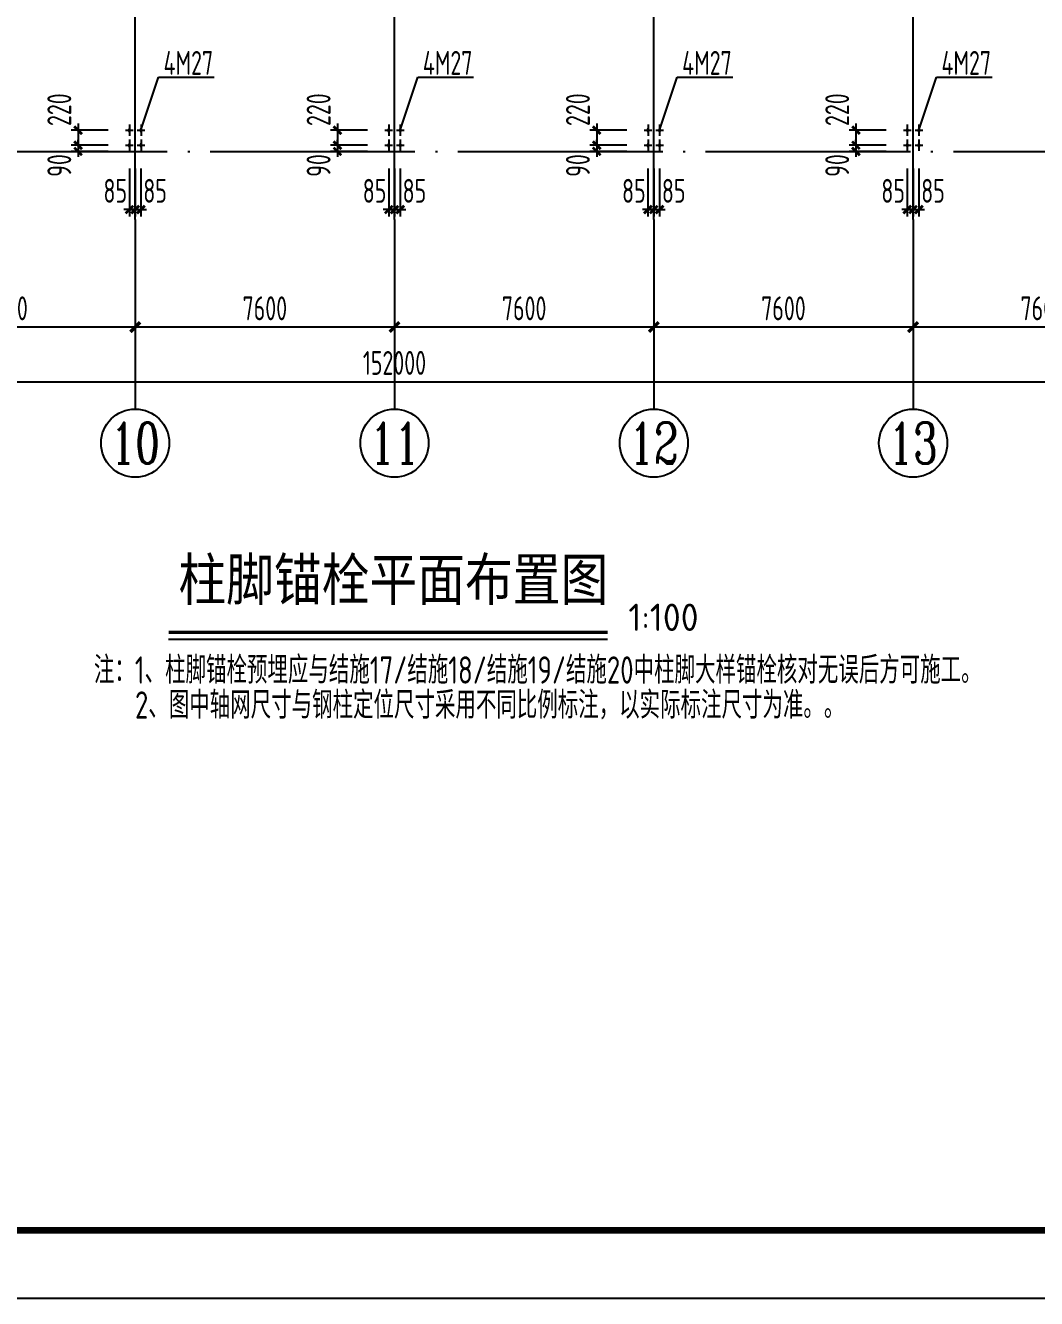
# Model space of a CAD drawing. Extents: x -3102990 to -851544, y -5293060 to -2540151.
# Drawn here: x -2081605 to -2066788, y -2672902 to -2654244 of the extents above; entities that cross this region are included whole.
import ezdxf
from ezdxf.enums import TextEntityAlignment as Align

# ---------------------------------------------------------------- set-up
doc = ezdxf.new("R2010")
doc.units = 0
doc.header["$LTSCALE"] = 1000
doc.header["$PDMODE"] = 1
doc.linetypes.add('DOTE', pattern=[2.42, 2, -0.2, 0.02, -0.2])
doc.layers.get('0').update_dxf_attribs({"linetype": 'CONTINUOUS'})
doc.layers.get('Defpoints').update_dxf_attribs({"linetype": 'CONTINUOUS'})
for name, color, linetype in [('AXIS', 253, 'DOTE'), ('COLU', 7, 'CONTINUOUS'), ('DIM', 3, 'CONTINUOUS'), ('NUM', 7, 'CONTINUOUS'), ('PUB_TITLE', 4, 'CONTINUOUS'), ('TEXT', 7, 'CONTINUOUS'), ('THIN', 7, 'CONTINUOUS')]:
    doc.layers.add(name, color=color, linetype=linetype)
doc.layers.add('yichutu', color=7, linetype='CONTINUOUS', true_color=0xffffff, plot=False)
doc.styles.add('TSSD_Axis', font='Complex.shx', dxfattribs={"width": 0.7, "bigfont": 'hztxt.shx'})
doc.styles.add('TSSD_Dimension', font='tssdeng.shx', dxfattribs={"width": 0.7, "bigfont": 'Hztxt.shx'})
doc.styles.add('TSSD_Norm', font='Tssdeng.shx', dxfattribs={"width": 0.75, "bigfont": 'hztxt.shx'})
doc.styles.add('TSSD_Rein', font='Tssdeng.shx', dxfattribs={"width": 0.75, "bigfont": 'hztxt.shx'})
doc.dimstyles.new('TSSD_100_100$0', dxfattribs={"dimtxt": 350, "dimasz": 80, "dimexe": 100, "dimexo": 250, "dimgap": 100, "dimtad": 1, "dimdec": 0, "dimzin": 0, "dimdsep": 46, "dimtxsty": 'TSSD_Dimension', "dimblk": 'ARCHTICK', "dimcen": 0, "dimdle": 100, "dimclrd": 3, "dimclre": 3, "dimclrt": 7, "dimadec": 0, "dimazin": 0, "dimtfac": 1, "dimtdec": 0, "dimtix": 1, "dimtmove": 2, "dimatfit": 3, "dimldrblk": 'ARCHTICK', "dimfxl": 100, "dimtolj": 1, "dimtzin": 0, "dimarcsym": 0})
doc.dimstyles.new('TSSD_200_100', dxfattribs={"dimtxt": 350, "dimasz": 100, "dimexe": 100, "dimexo": 250, "dimgap": 100, "dimtad": 1, "dimdec": 0, "dimlfac": 2, "dimzin": 0, "dimdsep": 46, "dimtxsty": 'TSSD_Dimension', "dimblk": 'ARCHTICK', "dimcen": 0, "dimdle": 100, "dimclrt": 7, "dimadec": 0, "dimazin": 0, "dimtfac": 1, "dimtdec": 0, "dimtix": 1, "dimtmove": 2, "dimatfit": 3, "dimfxl": 1, "dimtolj": 1, "dimtzin": 0, "dimarcsym": 0})

# ---------------------------------------------------------------- blocks, each defined once
blk = doc.blocks.new('ts_axno')
at = {"color": 0, "linetype": 'ByBlock', "lineweight": -2}
blk.add_circle((0, 0), 0.5, dxfattribs=at)
at = {"color": 0, "linetype": 'ByBlock', "lineweight": -2, "style": 'TSSD_Axis', "width": 0.7}
blk.add_attdef('A', text='', height=0.6, dxfattribs=at).set_placement((0, 0), align=Align.MIDDLE_CENTER)
blk = doc.blocks.new('_ArchTick')
at = {"color": 0, "const_width": 0.5}
blk.add_lwpolyline([(-0.71, -0.71), (0.71, 0.71)], dxfattribs=at)
blk = doc.blocks.new('*D902')
at = {"layer": 'Defpoints', "color": 0, "ltscale": 1.5}
for p in [(-2068597, -2657090), (-2064797, -2657090), (-2068597, -2658665)]:
    blk.add_point(p, dxfattribs=at)
at = {"layer": 'DIM', "color": 0, "lineweight": -2, "ltscale": 1.5}
for p, q in [((-2068597, -2657340), (-2068597, -2658765)), ((-2064797, -2657340), (-2064797, -2658765)), ((-2064697, -2658665), (-2068697, -2658665))]:
    blk.add_line(p, q, dxfattribs=at)
at = {"layer": 'DIM', "color": 0, "lineweight": -2, "ltscale": 1.5, "xscale": 100, "yscale": 100, "zscale": 100, "rotation": 180}
blk.add_blockref('_ArchTick', (-2068597, -2658665), dxfattribs=at)
at = {"layer": 'DIM', "color": 0, "lineweight": -2, "ltscale": 1.5, "xscale": 100, "yscale": 100, "zscale": 100}
blk.add_blockref('_ArchTick', (-2064797, -2658665), dxfattribs=at)
at = {"layer": 'DIM', "color": 7, "ltscale": 1.5, "insert": (-2066697, -2658390), "char_height": 350, "attachment_point": 5, "style": 'TSSD_Dimension'}
blk.add_mtext('\\A1;7600', dxfattribs=at)
blk = doc.blocks.new('*D903')
at = {"layer": 'Defpoints', "color": 0, "ltscale": 1.5}
for p in [(-2072397, -2657090), (-2068597, -2657090), (-2072397, -2658665)]:
    blk.add_point(p, dxfattribs=at)
at = {"layer": 'DIM', "color": 0, "lineweight": -2, "ltscale": 1.5}
for p, q in [((-2072397, -2657340), (-2072397, -2658765)), ((-2068597, -2657340), (-2068597, -2658765)), ((-2068497, -2658665), (-2072497, -2658665))]:
    blk.add_line(p, q, dxfattribs=at)
at = {"layer": 'DIM', "color": 0, "lineweight": -2, "ltscale": 1.5, "xscale": 100, "yscale": 100, "zscale": 100, "rotation": 180}
blk.add_blockref('_ArchTick', (-2072397, -2658665), dxfattribs=at)
at = {"layer": 'DIM', "color": 0, "lineweight": -2, "ltscale": 1.5, "xscale": 100, "yscale": 100, "zscale": 100}
blk.add_blockref('_ArchTick', (-2068597, -2658665), dxfattribs=at)
at = {"layer": 'DIM', "color": 7, "ltscale": 1.5, "insert": (-2070497, -2658390), "char_height": 350, "attachment_point": 5, "style": 'TSSD_Dimension'}
blk.add_mtext('\\A1;7600', dxfattribs=at)
blk = doc.blocks.new('*D904')
at = {"layer": 'Defpoints', "color": 0, "ltscale": 1.5}
for p in [(-2076197, -2657090), (-2072397, -2657090), (-2076197, -2658665)]:
    blk.add_point(p, dxfattribs=at)
at = {"layer": 'DIM', "color": 0, "lineweight": -2, "ltscale": 1.5}
for p, q in [((-2076197, -2657340), (-2076197, -2658765)), ((-2072397, -2657340), (-2072397, -2658765)), ((-2072297, -2658665), (-2076297, -2658665))]:
    blk.add_line(p, q, dxfattribs=at)
at = {"layer": 'DIM', "color": 0, "lineweight": -2, "ltscale": 1.5, "xscale": 100, "yscale": 100, "zscale": 100, "rotation": 180}
blk.add_blockref('_ArchTick', (-2076197, -2658665), dxfattribs=at)
at = {"layer": 'DIM', "color": 0, "lineweight": -2, "ltscale": 1.5, "xscale": 100, "yscale": 100, "zscale": 100}
blk.add_blockref('_ArchTick', (-2072397, -2658665), dxfattribs=at)
at = {"layer": 'DIM', "color": 7, "ltscale": 1.5, "insert": (-2074297, -2658390), "char_height": 350, "attachment_point": 5, "style": 'TSSD_Dimension'}
blk.add_mtext('\\A1;7600', dxfattribs=at)
blk = doc.blocks.new('*D905')
at = {"layer": 'Defpoints', "color": 0, "ltscale": 1.5}
for p in [(-2079997, -2657090), (-2076197, -2657090), (-2079997, -2658665)]:
    blk.add_point(p, dxfattribs=at)
at = {"layer": 'DIM', "color": 0, "lineweight": -2, "ltscale": 1.5}
for p, q in [((-2079997, -2657340), (-2079997, -2658765)), ((-2076197, -2657340), (-2076197, -2658765)), ((-2076097, -2658665), (-2080097, -2658665))]:
    blk.add_line(p, q, dxfattribs=at)
at = {"layer": 'DIM', "color": 0, "lineweight": -2, "ltscale": 1.5, "xscale": 100, "yscale": 100, "zscale": 100, "rotation": 180}
blk.add_blockref('_ArchTick', (-2079997, -2658665), dxfattribs=at)
at = {"layer": 'DIM', "color": 0, "lineweight": -2, "ltscale": 1.5, "xscale": 100, "yscale": 100, "zscale": 100}
blk.add_blockref('_ArchTick', (-2076197, -2658665), dxfattribs=at)
at = {"layer": 'DIM', "color": 7, "ltscale": 1.5, "insert": (-2078097, -2658390), "char_height": 350, "attachment_point": 5, "style": 'TSSD_Dimension'}
blk.add_mtext('\\A1;7600', dxfattribs=at)
blk = doc.blocks.new('*D906')
at = {"layer": 'Defpoints', "color": 0, "ltscale": 1.5}
for p in [(-2083797, -2657090), (-2079997, -2657090), (-2083797, -2658665)]:
    blk.add_point(p, dxfattribs=at)
at = {"layer": 'DIM', "color": 0, "lineweight": -2, "ltscale": 1.5}
for p, q in [((-2083797, -2657340), (-2083797, -2658765)), ((-2079997, -2657340), (-2079997, -2658765)), ((-2079897, -2658665), (-2083897, -2658665))]:
    blk.add_line(p, q, dxfattribs=at)
at = {"layer": 'DIM', "color": 0, "lineweight": -2, "ltscale": 1.5, "xscale": 100, "yscale": 100, "zscale": 100, "rotation": 180}
blk.add_blockref('_ArchTick', (-2083797, -2658665), dxfattribs=at)
at = {"layer": 'DIM', "color": 0, "lineweight": -2, "ltscale": 1.5, "xscale": 100, "yscale": 100, "zscale": 100}
blk.add_blockref('_ArchTick', (-2079997, -2658665), dxfattribs=at)
at = {"layer": 'DIM', "color": 7, "ltscale": 1.5, "insert": (-2081897, -2658390), "char_height": 350, "attachment_point": 5, "style": 'TSSD_Dimension'}
blk.add_mtext('\\A1;7600', dxfattribs=at)
blk = doc.blocks.new('*D915')
at = {"layer": 'Defpoints', "color": 0, "ltscale": 1.5}
for p in [(-2114197, -2657090), (-2038197, -2657090), (-2038197, -2659465)]:
    blk.add_point(p, dxfattribs=at)
at = {"layer": 'DIM', "color": 0, "lineweight": -2, "ltscale": 1.5}
for p, q in [((-2114197, -2657340), (-2114197, -2659565)), ((-2038197, -2657340), (-2038197, -2659565)), ((-2114297, -2659465), (-2038097, -2659465))]:
    blk.add_line(p, q, dxfattribs=at)
at = {"layer": 'DIM', "color": 0, "lineweight": -2, "ltscale": 1.5, "xscale": 100, "yscale": 100, "zscale": 100, "rotation": 180}
blk.add_blockref('_ArchTick', (-2114197, -2659465), dxfattribs=at)
at = {"layer": 'DIM', "color": 0, "lineweight": -2, "ltscale": 1.5, "xscale": 100, "yscale": 100, "zscale": 100}
blk.add_blockref('_ArchTick', (-2038197, -2659465), dxfattribs=at)
at = {"layer": 'DIM', "color": 7, "ltscale": 1.5, "insert": (-2076197, -2659190), "char_height": 350, "attachment_point": 5, "style": 'TSSD_Dimension'}
blk.add_mtext('\\A1;152000', dxfattribs=at)
blk = doc.blocks.new('A$C21E01B0F')
at = {"layer": 'THIN'}
for p, q in [((18, 241), (18, -299)), ((-162, -29), (198, -29))]:
    blk.add_line(p, q, dxfattribs=at)
blk.add_solid([(18, 151), (108, -29), (-72, -29), (18, -209)], dxfattribs=at)
blk = doc.blocks.new('*D1019')
at = {"layer": 'Defpoints', "color": 0, "ltscale": 1.5}
for p in [(-2080082, -2656090), (-2079997, -2656090), (-2079997, -2656943)]:
    blk.add_point(p, dxfattribs=at)
at = {"layer": 'DIM', "color": 3, "lineweight": -2, "ltscale": 1.5}
for p, q in [((-2080082, -2656340), (-2080082, -2657043)), ((-2079997, -2656340), (-2079997, -2657043)), ((-2080082, -2656943), (-2080162, -2656943)), ((-2080082, -2656943), (-2079997, -2656943)), ((-2079997, -2656943), (-2079917, -2656943))]:
    blk.add_line(p, q, dxfattribs=at)
at = {"layer": 'DIM', "color": 3, "lineweight": -2, "ltscale": 1.5, "xscale": 80, "yscale": 80, "zscale": 80}
blk.add_blockref('_ArchTick', (-2080082, -2656943), dxfattribs=at)
at = {"layer": 'DIM', "color": 3, "lineweight": -2, "ltscale": 1.5, "xscale": 80, "yscale": 80, "zscale": 80, "rotation": 180}
blk.add_blockref('_ArchTick', (-2079997, -2656943), dxfattribs=at)
at = {"layer": 'DIM', "color": 7, "ltscale": 1.5, "insert": (-2080289, -2656668), "char_height": 350, "attachment_point": 5, "style": 'TSSD_Dimension'}
blk.add_mtext('\\A1;85', dxfattribs=at)
blk = doc.blocks.new('*D1020')
at = {"layer": 'Defpoints', "color": 0, "ltscale": 1.5}
for p in [(-2079997, -2656090), (-2079912, -2656090), (-2079912, -2656943)]:
    blk.add_point(p, dxfattribs=at)
at = {"layer": 'DIM', "color": 3, "lineweight": -2, "ltscale": 1.5}
for p, q in [((-2079997, -2656340), (-2079997, -2657043)), ((-2079912, -2656340), (-2079912, -2657043)), ((-2079997, -2656943), (-2080077, -2656943)), ((-2079997, -2656943), (-2079912, -2656943)), ((-2079912, -2656943), (-2079832, -2656943))]:
    blk.add_line(p, q, dxfattribs=at)
at = {"layer": 'DIM', "color": 3, "lineweight": -2, "ltscale": 1.5, "xscale": 80, "yscale": 80, "zscale": 80}
blk.add_blockref('_ArchTick', (-2079997, -2656943), dxfattribs=at)
at = {"layer": 'DIM', "color": 3, "lineweight": -2, "ltscale": 1.5, "xscale": 80, "yscale": 80, "zscale": 80, "rotation": 180}
blk.add_blockref('_ArchTick', (-2079912, -2656943), dxfattribs=at)
at = {"layer": 'DIM', "color": 7, "ltscale": 1.5, "insert": (-2079705, -2656668), "char_height": 350, "attachment_point": 5, "style": 'TSSD_Dimension'}
blk.add_mtext('\\A1;85', dxfattribs=at)
blk = doc.blocks.new('*D1021')
at = {"layer": 'Defpoints', "color": 0, "ltscale": 1.5}
for p in [(-2080142, -2655780), (-2080834, -2656000), (-2080142, -2656000)]:
    blk.add_point(p, dxfattribs=at)
at = {"layer": 'DIM', "color": 3, "lineweight": -2, "ltscale": 1.5}
for p, q in [((-2080834, -2655680), (-2080834, -2656100)), ((-2080392, -2655780), (-2080934, -2655780)), ((-2080392, -2656000), (-2080934, -2656000))]:
    blk.add_line(p, q, dxfattribs=at)
at = {"layer": 'DIM', "color": 3, "lineweight": -2, "ltscale": 1.5, "xscale": 80, "yscale": 80, "zscale": 80}
for p, rotation in [((-2080834, -2655780), 90), ((-2080834, -2656000), 270)]:
    blk.add_blockref('_ArchTick', p, dxfattribs=dict(at, rotation=rotation))
at = {"layer": 'DIM', "color": 7, "ltscale": 1.5, "insert": (-2081109, -2655479), "char_height": 350, "attachment_point": 5, "rotation": 90, "style": 'TSSD_Dimension'}
blk.add_mtext('\\A1;220', dxfattribs=at)
blk = doc.blocks.new('*D1022')
at = {"layer": 'Defpoints', "color": 0, "ltscale": 1.5}
for p in [(-2080834, -2656090), (-2080142, -2656000), (-2080142, -2656090)]:
    blk.add_point(p, dxfattribs=at)
at = {"layer": 'DIM', "color": 3, "lineweight": -2, "ltscale": 1.5}
for p, q in [((-2080834, -2656000), (-2080834, -2655920)), ((-2080392, -2656000), (-2080934, -2656000)), ((-2080392, -2656090), (-2080934, -2656090)), ((-2080834, -2656000), (-2080834, -2656090)), ((-2080834, -2656090), (-2080834, -2656170))]:
    blk.add_line(p, q, dxfattribs=at)
at = {"layer": 'DIM', "color": 3, "lineweight": -2, "ltscale": 1.5, "xscale": 80, "yscale": 80, "zscale": 80}
for p, rotation in [((-2080834, -2656000), 270), ((-2080834, -2656090), 90)]:
    blk.add_blockref('_ArchTick', p, dxfattribs=dict(at, rotation=rotation))
at = {"layer": 'DIM', "color": 7, "ltscale": 1.5, "insert": (-2081109, -2656297), "char_height": 350, "attachment_point": 5, "rotation": 90, "style": 'TSSD_Dimension'}
blk.add_mtext('\\A1;90', dxfattribs=at)
blk = doc.blocks.new('*D1027')
at = {"layer": 'Defpoints', "color": 0, "ltscale": 1.5}
for p in [(-2076282, -2656090), (-2076197, -2656090), (-2076197, -2656943)]:
    blk.add_point(p, dxfattribs=at)
at = {"layer": 'DIM', "color": 3, "lineweight": -2, "ltscale": 1.5}
for p, q in [((-2076282, -2656340), (-2076282, -2657043)), ((-2076197, -2656340), (-2076197, -2657043)), ((-2076282, -2656943), (-2076362, -2656943)), ((-2076282, -2656943), (-2076197, -2656943)), ((-2076197, -2656943), (-2076117, -2656943))]:
    blk.add_line(p, q, dxfattribs=at)
at = {"layer": 'DIM', "color": 3, "lineweight": -2, "ltscale": 1.5, "xscale": 80, "yscale": 80, "zscale": 80}
blk.add_blockref('_ArchTick', (-2076282, -2656943), dxfattribs=at)
at = {"layer": 'DIM', "color": 3, "lineweight": -2, "ltscale": 1.5, "xscale": 80, "yscale": 80, "zscale": 80, "rotation": 180}
blk.add_blockref('_ArchTick', (-2076197, -2656943), dxfattribs=at)
at = {"layer": 'DIM', "color": 7, "ltscale": 1.5, "insert": (-2076489, -2656668), "char_height": 350, "attachment_point": 5, "style": 'TSSD_Dimension'}
blk.add_mtext('\\A1;85', dxfattribs=at)
blk = doc.blocks.new('*D1028')
at = {"layer": 'Defpoints', "color": 0, "ltscale": 1.5}
for p in [(-2076197, -2656090), (-2076112, -2656090), (-2076112, -2656943)]:
    blk.add_point(p, dxfattribs=at)
at = {"layer": 'DIM', "color": 3, "lineweight": -2, "ltscale": 1.5}
for p, q in [((-2076197, -2656340), (-2076197, -2657043)), ((-2076112, -2656340), (-2076112, -2657043)), ((-2076197, -2656943), (-2076277, -2656943)), ((-2076197, -2656943), (-2076112, -2656943)), ((-2076112, -2656943), (-2076032, -2656943))]:
    blk.add_line(p, q, dxfattribs=at)
at = {"layer": 'DIM', "color": 3, "lineweight": -2, "ltscale": 1.5, "xscale": 80, "yscale": 80, "zscale": 80}
blk.add_blockref('_ArchTick', (-2076197, -2656943), dxfattribs=at)
at = {"layer": 'DIM', "color": 3, "lineweight": -2, "ltscale": 1.5, "xscale": 80, "yscale": 80, "zscale": 80, "rotation": 180}
blk.add_blockref('_ArchTick', (-2076112, -2656943), dxfattribs=at)
at = {"layer": 'DIM', "color": 7, "ltscale": 1.5, "insert": (-2075905, -2656668), "char_height": 350, "attachment_point": 5, "style": 'TSSD_Dimension'}
blk.add_mtext('\\A1;85', dxfattribs=at)
blk = doc.blocks.new('*D1029')
at = {"layer": 'Defpoints', "color": 0, "ltscale": 1.5}
for p in [(-2076342, -2655780), (-2077034, -2656000), (-2076342, -2656000)]:
    blk.add_point(p, dxfattribs=at)
at = {"layer": 'DIM', "color": 3, "lineweight": -2, "ltscale": 1.5}
for p, q in [((-2077034, -2655680), (-2077034, -2656100)), ((-2076592, -2655780), (-2077134, -2655780)), ((-2076592, -2656000), (-2077134, -2656000))]:
    blk.add_line(p, q, dxfattribs=at)
at = {"layer": 'DIM', "color": 3, "lineweight": -2, "ltscale": 1.5, "xscale": 80, "yscale": 80, "zscale": 80}
for p, rotation in [((-2077034, -2655780), 90), ((-2077034, -2656000), 270)]:
    blk.add_blockref('_ArchTick', p, dxfattribs=dict(at, rotation=rotation))
at = {"layer": 'DIM', "color": 7, "ltscale": 1.5, "insert": (-2077309, -2655479), "char_height": 350, "attachment_point": 5, "rotation": 90, "style": 'TSSD_Dimension'}
blk.add_mtext('\\A1;220', dxfattribs=at)
blk = doc.blocks.new('*D1030')
at = {"layer": 'Defpoints', "color": 0, "ltscale": 1.5}
for p in [(-2077034, -2656090), (-2076342, -2656000), (-2076342, -2656090)]:
    blk.add_point(p, dxfattribs=at)
at = {"layer": 'DIM', "color": 3, "lineweight": -2, "ltscale": 1.5}
for p, q in [((-2077034, -2656000), (-2077034, -2655920)), ((-2076592, -2656000), (-2077134, -2656000)), ((-2076592, -2656090), (-2077134, -2656090)), ((-2077034, -2656000), (-2077034, -2656090)), ((-2077034, -2656090), (-2077034, -2656170))]:
    blk.add_line(p, q, dxfattribs=at)
at = {"layer": 'DIM', "color": 3, "lineweight": -2, "ltscale": 1.5, "xscale": 80, "yscale": 80, "zscale": 80}
for p, rotation in [((-2077034, -2656000), 270), ((-2077034, -2656090), 90)]:
    blk.add_blockref('_ArchTick', p, dxfattribs=dict(at, rotation=rotation))
at = {"layer": 'DIM', "color": 7, "ltscale": 1.5, "insert": (-2077309, -2656297), "char_height": 350, "attachment_point": 5, "rotation": 90, "style": 'TSSD_Dimension'}
blk.add_mtext('\\A1;90', dxfattribs=at)
blk = doc.blocks.new('*D1035')
at = {"layer": 'Defpoints', "color": 0, "ltscale": 1.5}
for p in [(-2072482, -2656090), (-2072397, -2656090), (-2072397, -2656943)]:
    blk.add_point(p, dxfattribs=at)
at = {"layer": 'DIM', "color": 3, "lineweight": -2, "ltscale": 1.5}
for p, q in [((-2072482, -2656340), (-2072482, -2657043)), ((-2072397, -2656340), (-2072397, -2657043)), ((-2072482, -2656943), (-2072562, -2656943)), ((-2072482, -2656943), (-2072397, -2656943)), ((-2072397, -2656943), (-2072317, -2656943))]:
    blk.add_line(p, q, dxfattribs=at)
at = {"layer": 'DIM', "color": 3, "lineweight": -2, "ltscale": 1.5, "xscale": 80, "yscale": 80, "zscale": 80}
blk.add_blockref('_ArchTick', (-2072482, -2656943), dxfattribs=at)
at = {"layer": 'DIM', "color": 3, "lineweight": -2, "ltscale": 1.5, "xscale": 80, "yscale": 80, "zscale": 80, "rotation": 180}
blk.add_blockref('_ArchTick', (-2072397, -2656943), dxfattribs=at)
at = {"layer": 'DIM', "color": 7, "ltscale": 1.5, "insert": (-2072689, -2656668), "char_height": 350, "attachment_point": 5, "style": 'TSSD_Dimension'}
blk.add_mtext('\\A1;85', dxfattribs=at)
blk = doc.blocks.new('*D1036')
at = {"layer": 'Defpoints', "color": 0, "ltscale": 1.5}
for p in [(-2072397, -2656090), (-2072312, -2656090), (-2072312, -2656943)]:
    blk.add_point(p, dxfattribs=at)
at = {"layer": 'DIM', "color": 3, "lineweight": -2, "ltscale": 1.5}
for p, q in [((-2072397, -2656340), (-2072397, -2657043)), ((-2072312, -2656340), (-2072312, -2657043)), ((-2072397, -2656943), (-2072477, -2656943)), ((-2072397, -2656943), (-2072312, -2656943)), ((-2072312, -2656943), (-2072232, -2656943))]:
    blk.add_line(p, q, dxfattribs=at)
at = {"layer": 'DIM', "color": 3, "lineweight": -2, "ltscale": 1.5, "xscale": 80, "yscale": 80, "zscale": 80}
blk.add_blockref('_ArchTick', (-2072397, -2656943), dxfattribs=at)
at = {"layer": 'DIM', "color": 3, "lineweight": -2, "ltscale": 1.5, "xscale": 80, "yscale": 80, "zscale": 80, "rotation": 180}
blk.add_blockref('_ArchTick', (-2072312, -2656943), dxfattribs=at)
at = {"layer": 'DIM', "color": 7, "ltscale": 1.5, "insert": (-2072105, -2656668), "char_height": 350, "attachment_point": 5, "style": 'TSSD_Dimension'}
blk.add_mtext('\\A1;85', dxfattribs=at)
blk = doc.blocks.new('*D1037')
at = {"layer": 'Defpoints', "color": 0, "ltscale": 1.5}
for p in [(-2072542, -2655780), (-2073234, -2656000), (-2072542, -2656000)]:
    blk.add_point(p, dxfattribs=at)
at = {"layer": 'DIM', "color": 3, "lineweight": -2, "ltscale": 1.5}
for p, q in [((-2073234, -2655680), (-2073234, -2656100)), ((-2072792, -2655780), (-2073334, -2655780)), ((-2072792, -2656000), (-2073334, -2656000))]:
    blk.add_line(p, q, dxfattribs=at)
at = {"layer": 'DIM', "color": 3, "lineweight": -2, "ltscale": 1.5, "xscale": 80, "yscale": 80, "zscale": 80}
for p, rotation in [((-2073234, -2655780), 90), ((-2073234, -2656000), 270)]:
    blk.add_blockref('_ArchTick', p, dxfattribs=dict(at, rotation=rotation))
at = {"layer": 'DIM', "color": 7, "ltscale": 1.5, "insert": (-2073509, -2655479), "char_height": 350, "attachment_point": 5, "rotation": 90, "style": 'TSSD_Dimension'}
blk.add_mtext('\\A1;220', dxfattribs=at)
blk = doc.blocks.new('*D1038')
at = {"layer": 'Defpoints', "color": 0, "ltscale": 1.5}
for p in [(-2073234, -2656090), (-2072542, -2656000), (-2072542, -2656090)]:
    blk.add_point(p, dxfattribs=at)
at = {"layer": 'DIM', "color": 3, "lineweight": -2, "ltscale": 1.5}
for p, q in [((-2073234, -2656000), (-2073234, -2655920)), ((-2072792, -2656000), (-2073334, -2656000)), ((-2072792, -2656090), (-2073334, -2656090)), ((-2073234, -2656000), (-2073234, -2656090)), ((-2073234, -2656090), (-2073234, -2656170))]:
    blk.add_line(p, q, dxfattribs=at)
at = {"layer": 'DIM', "color": 3, "lineweight": -2, "ltscale": 1.5, "xscale": 80, "yscale": 80, "zscale": 80}
for p, rotation in [((-2073234, -2656000), 270), ((-2073234, -2656090), 90)]:
    blk.add_blockref('_ArchTick', p, dxfattribs=dict(at, rotation=rotation))
at = {"layer": 'DIM', "color": 7, "ltscale": 1.5, "insert": (-2073509, -2656297), "char_height": 350, "attachment_point": 5, "rotation": 90, "style": 'TSSD_Dimension'}
blk.add_mtext('\\A1;90', dxfattribs=at)
blk = doc.blocks.new('*D1043')
at = {"layer": 'Defpoints', "color": 0, "ltscale": 1.5}
for p in [(-2068682, -2656090), (-2068597, -2656090), (-2068597, -2656943)]:
    blk.add_point(p, dxfattribs=at)
at = {"layer": 'DIM', "color": 3, "lineweight": -2, "ltscale": 1.5}
for p, q in [((-2068682, -2656340), (-2068682, -2657043)), ((-2068597, -2656340), (-2068597, -2657043)), ((-2068682, -2656943), (-2068762, -2656943)), ((-2068682, -2656943), (-2068597, -2656943)), ((-2068597, -2656943), (-2068517, -2656943))]:
    blk.add_line(p, q, dxfattribs=at)
at = {"layer": 'DIM', "color": 3, "lineweight": -2, "ltscale": 1.5, "xscale": 80, "yscale": 80, "zscale": 80}
blk.add_blockref('_ArchTick', (-2068682, -2656943), dxfattribs=at)
at = {"layer": 'DIM', "color": 3, "lineweight": -2, "ltscale": 1.5, "xscale": 80, "yscale": 80, "zscale": 80, "rotation": 180}
blk.add_blockref('_ArchTick', (-2068597, -2656943), dxfattribs=at)
at = {"layer": 'DIM', "color": 7, "ltscale": 1.5, "insert": (-2068889, -2656668), "char_height": 350, "attachment_point": 5, "style": 'TSSD_Dimension'}
blk.add_mtext('\\A1;85', dxfattribs=at)
blk = doc.blocks.new('*D1044')
at = {"layer": 'Defpoints', "color": 0, "ltscale": 1.5}
for p in [(-2068597, -2656090), (-2068512, -2656090), (-2068512, -2656943)]:
    blk.add_point(p, dxfattribs=at)
at = {"layer": 'DIM', "color": 3, "lineweight": -2, "ltscale": 1.5}
for p, q in [((-2068597, -2656340), (-2068597, -2657043)), ((-2068512, -2656340), (-2068512, -2657043)), ((-2068597, -2656943), (-2068677, -2656943)), ((-2068597, -2656943), (-2068512, -2656943)), ((-2068512, -2656943), (-2068432, -2656943))]:
    blk.add_line(p, q, dxfattribs=at)
at = {"layer": 'DIM', "color": 3, "lineweight": -2, "ltscale": 1.5, "xscale": 80, "yscale": 80, "zscale": 80}
blk.add_blockref('_ArchTick', (-2068597, -2656943), dxfattribs=at)
at = {"layer": 'DIM', "color": 3, "lineweight": -2, "ltscale": 1.5, "xscale": 80, "yscale": 80, "zscale": 80, "rotation": 180}
blk.add_blockref('_ArchTick', (-2068512, -2656943), dxfattribs=at)
at = {"layer": 'DIM', "color": 7, "ltscale": 1.5, "insert": (-2068305, -2656668), "char_height": 350, "attachment_point": 5, "style": 'TSSD_Dimension'}
blk.add_mtext('\\A1;85', dxfattribs=at)
blk = doc.blocks.new('*D1045')
at = {"layer": 'Defpoints', "color": 0, "ltscale": 1.5}
for p in [(-2068742, -2655780), (-2069434, -2656000), (-2068742, -2656000)]:
    blk.add_point(p, dxfattribs=at)
at = {"layer": 'DIM', "color": 3, "lineweight": -2, "ltscale": 1.5}
for p, q in [((-2069434, -2655680), (-2069434, -2656100)), ((-2068992, -2655780), (-2069534, -2655780)), ((-2068992, -2656000), (-2069534, -2656000))]:
    blk.add_line(p, q, dxfattribs=at)
at = {"layer": 'DIM', "color": 3, "lineweight": -2, "ltscale": 1.5, "xscale": 80, "yscale": 80, "zscale": 80}
for p, rotation in [((-2069434, -2655780), 90), ((-2069434, -2656000), 270)]:
    blk.add_blockref('_ArchTick', p, dxfattribs=dict(at, rotation=rotation))
at = {"layer": 'DIM', "color": 7, "ltscale": 1.5, "insert": (-2069709, -2655479), "char_height": 350, "attachment_point": 5, "rotation": 90, "style": 'TSSD_Dimension'}
blk.add_mtext('\\A1;220', dxfattribs=at)
blk = doc.blocks.new('*D1046')
at = {"layer": 'Defpoints', "color": 0, "ltscale": 1.5}
for p in [(-2069434, -2656090), (-2068742, -2656000), (-2068742, -2656090)]:
    blk.add_point(p, dxfattribs=at)
at = {"layer": 'DIM', "color": 3, "lineweight": -2, "ltscale": 1.5}
for p, q in [((-2069434, -2656000), (-2069434, -2655920)), ((-2068992, -2656000), (-2069534, -2656000)), ((-2068992, -2656090), (-2069534, -2656090)), ((-2069434, -2656000), (-2069434, -2656090)), ((-2069434, -2656090), (-2069434, -2656170))]:
    blk.add_line(p, q, dxfattribs=at)
at = {"layer": 'DIM', "color": 3, "lineweight": -2, "ltscale": 1.5, "xscale": 80, "yscale": 80, "zscale": 80}
for p, rotation in [((-2069434, -2656000), 270), ((-2069434, -2656090), 90)]:
    blk.add_blockref('_ArchTick', p, dxfattribs=dict(at, rotation=rotation))
at = {"layer": 'DIM', "color": 7, "ltscale": 1.5, "insert": (-2069709, -2656297), "char_height": 350, "attachment_point": 5, "rotation": 90, "style": 'TSSD_Dimension'}
blk.add_mtext('\\A1;90', dxfattribs=at)
blk = doc.blocks.new('A$C16496DF1')
at = {"layer": 'PUB_TITLE'}
blk.add_lwpolyline([(0, 0), (0, 42000), (104100, 42000), (104100, 0)], close=True, dxfattribs=at)
at = {"layer": 'PUB_TITLE', "const_width": 100}
blk.add_lwpolyline([(103100, 1000), (103100, 41000), (713, 41000), (713, 1000), (103100, 1000)], dxfattribs=at)
blk = doc.blocks.new('yct-1041-420-104100-42000-100-2006.0')
at = {"layer": 'yichutu', "color": 7, "true_color": 0xffffff}
blk.add_lwpolyline([(0, 0), (0, 42000), (104100, 42000), (104100, 0)], close=True, dxfattribs=at)

msp = doc.modelspace()

# ---------------------------------------------------------------- linework, layer by layer
at = {"layer": 'AXIS', "ltscale": 1.5}
for p, q in [((-2079996.76, -2657090.5), (-2079996.76, -2640340.5)), ((-2076196.76, -2657090.5), (-2076196.76, -2640340.5)), ((-2072396.76, -2657090.5), (-2072396.76, -2640340.5)), ((-2068596.76, -2657090.5), (-2068596.76, -2640340.5)), ((-2115196.76, -2656090.5), (-2037196.76, -2656090.5))]:
    msp.add_line(p, q, dxfattribs=at)
at = {"layer": 'NUM'}
for p, q in [((-2079911.76, -2655780.5, 4.8), (-2079655.44, -2655003.05, 4.8)), ((-2079655.44, -2655003.05, 4.8), (-2078837.37, -2655003.05, 4.8)), ((-2076111.76, -2655780.5, 4.8), (-2075855.44, -2655003.05, 4.8)), ((-2075855.44, -2655003.05, 4.8), (-2075037.37, -2655003.05, 4.8)), ((-2072311.76, -2655780.5, 4.8), (-2072055.44, -2655003.05, 4.8)), ((-2072055.44, -2655003.05, 4.8), (-2071237.37, -2655003.05, 4.8)), ((-2068511.76, -2655780.5, 4.8), (-2068255.44, -2655003.05, 4.8)), ((-2068255.44, -2655003.05, 4.8), (-2067437.37, -2655003.05, 4.8))]:
    msp.add_line(p, q, dxfattribs=at)
at = {"layer": 'NUM', "ltscale": 1.5}
for p, q in [((-2079996.76, -2657090.5), (-2079996.76, -2659865.5)), ((-2076196.76, -2657090.5), (-2076196.76, -2659865.5)), ((-2072396.76, -2657090.5), (-2072396.76, -2659865.5)), ((-2068596.76, -2657090.5), (-2068596.76, -2659865.5))]:
    msp.add_line(p, q, dxfattribs=at)
at = {"layer": 'NUM', "color": 0, "linetype": 'ByBlock', "const_width": 50, "elevation": 250}
msp.add_lwpolyline([(-2079508.66, -2663138.81), (-2073074.43, -2663138.81)], dxfattribs=at)
at = {"layer": 'NUM', "color": 0, "linetype": 'ByBlock', "elevation": 250}
msp.add_lwpolyline([(-2079508.66, -2663238.81), (-2073074.43, -2663238.81)], dxfattribs=at)

# ---------------------------------------------------------------- block references
at = {"ltscale": 1.5}
msp.add_blockref('A$C16496DF1', (-2124567.88, -2672902.4), dxfattribs=at)
at = {"layer": 'COLU', "lineweight": 5, "xscale": 0.3087000000523403, "yscale": 0.3087000005180016}
for p, zscale in [((-2080087.28, -2655771.56), 0.3086999999999999), ((-2079917.28, -2655771.56, 4.8), 0.3086999999999998), ((-2076287.28, -2655771.56), 0.3086999999999999), ((-2076117.28, -2655771.56, 4.8), 0.3086999999999998), ((-2072487.28, -2655771.56), 0.3086999999999999), ((-2072317.28, -2655771.56, 4.8), 0.3086999999999998), ((-2068687.28, -2655771.56), 0.3086999999999999), ((-2068517.28, -2655771.56, 4.8), 0.3086999999999998), ((-2080087.28, -2655991.56), 0.3086999999999999), ((-2079917.28, -2655991.56, 1.44), 0.3086999999999998), ((-2076287.28, -2655991.56), 0.3086999999999999), ((-2076117.28, -2655991.56, 1.44), 0.3086999999999998), ((-2072487.28, -2655991.56), 0.3086999999999999), ((-2072317.28, -2655991.56, 1.44), 0.3086999999999998), ((-2068687.28, -2655991.56), 0.3086999999999999), ((-2068517.28, -2655991.56, 1.44), 0.3086999999999998)]:
    msp.add_blockref('A$C21E01B0F', p, dxfattribs=dict(at, zscale=zscale))
at = {"layer": 'NUM'}
ref = msp.add_blockref('ts_axno', (-2079996.76, -2660365.5), dxfattribs=dict(at, xscale=1000, yscale=1000, zscale=1000))
ref.add_attrib('10', '10', dxfattribs={"height": 600, "style": 'TSSD_Axis', "width": 0.7}).set_placement((-2079996.76, -2660365.5), align=Align.MIDDLE_CENTER)
ref = msp.add_blockref('ts_axno', (-2076196.76, -2660365.5), dxfattribs=dict(at, xscale=1000, yscale=1000, zscale=1000))
ref.add_attrib('11', '11', dxfattribs={"height": 600, "style": 'TSSD_Axis', "width": 0.7}).set_placement((-2076196.76, -2660365.5), align=Align.MIDDLE_CENTER)
ref = msp.add_blockref('ts_axno', (-2072396.76, -2660365.5), dxfattribs=dict(at, xscale=1000, yscale=1000, zscale=1000))
ref.add_attrib('12', '12', dxfattribs={"height": 600, "style": 'TSSD_Axis', "width": 0.7}).set_placement((-2072396.76, -2660365.5), align=Align.MIDDLE_CENTER)
ref = msp.add_blockref('ts_axno', (-2068596.76, -2660365.5), dxfattribs=dict(at, xscale=1000, yscale=1000, zscale=1000))
ref.add_attrib('13', '13', dxfattribs={"height": 600, "style": 'TSSD_Axis', "width": 0.7}).set_placement((-2068596.76, -2660365.5), align=Align.MIDDLE_CENTER)
at = {"layer": 'yichutu'}
msp.add_blockref('yct-1041-420-104100-42000-100-2006.0', (-2124567.87, -2672902.4), dxfattribs=at)

# ---------------------------------------------------------------- texts
at = {"layer": 'TEXT', "style": 'TSSD_Rein', "width": 0.7}
for p in [(-2079581.26, -2654968.04, 4.8), (-2075781.26, -2654968.04, 4.8), (-2071981.26, -2654968.04, 4.8), (-2068181.26, -2654968.04, 4.8)]:
    msp.add_text('4M27', height=350, dxfattribs=at).set_placement(p)
at = {"layer": 'TEXT', "color": 0, "lineweight": 5, "style": 'TSSD_Norm'}
for s, height, p in [('柱脚锚栓平面布置图', 700, (-2079363.78, -2662946.68, 250)), ('1:100', 400, (-2072770.03, -2663238.41, 250))]:
    msp.add_text(s, height=height, dxfattribs=at).set_placement(p, align=Align.BOTTOM_LEFT)
at = {"layer": 'TEXT', "lineweight": 9, "style": 'TSSD_Rein', "width": 0.75}
for s, p in [('注：1、柱脚锚栓预埋应与结施17/结施18/结施19/结施20中柱脚大样锚栓核对无误后方可施工。', (-2080602.09, -2663890.53, 398)), ('2、图中轴网尺寸与钢柱定位尺寸采用不同比例标注，以实际标注尺寸为准。。', (-2079999.76, -2664403.65, 398))]:
    msp.add_text(s, height=400, dxfattribs=at).set_placement(p)

# ---------------------------------------------------------------- dimensions: what is measured, and where the dimension line sits
at = {"layer": 'DIM', "ltscale": 1.5}
for base, p1, p2, picture, middle in [((-2080833.88, -2656000.5), (-2080141.76, -2655780.5), (-2080141.76, -2656000.5), '*D1021', (-2081108.88, -2655479.41)), ((-2077033.88, -2656000.5), (-2076341.76, -2655780.5), (-2076341.76, -2656000.5), '*D1029', (-2077308.88, -2655479.41)), ((-2073233.88, -2656000.5), (-2072541.76, -2655780.5), (-2072541.76, -2656000.5), '*D1037', (-2073508.88, -2655479.41)), ((-2069433.88, -2656000.5), (-2068741.76, -2655780.5), (-2068741.76, -2656000.5), '*D1045', (-2069708.88, -2655479.41)), ((-2080833.88, -2656090.5), (-2080141.76, -2656000.5), (-2080141.76, -2656090.5), '*D1022', (-2081108.88, -2656297.36)), ((-2077033.88, -2656090.5), (-2076341.76, -2656000.5), (-2076341.76, -2656090.5), '*D1030', (-2077308.88, -2656297.36)), ((-2073233.88, -2656090.5), (-2072541.76, -2656000.5), (-2072541.76, -2656090.5), '*D1038', (-2073508.88, -2656297.36)), ((-2069433.88, -2656090.5), (-2068741.76, -2656000.5), (-2068741.76, -2656090.5), '*D1046', (-2069708.88, -2656297.36))]:
    dim = msp.add_linear_dim(base=base, p1=p1, p2=p2, angle=90, dimstyle='TSSD_100_100$0', dxfattribs=at)
    dim.commit()
    dim.dimension.update_dxf_attribs({"geometry": picture, "text_midpoint": middle, "dimtype": 160})
for base, p1, p2, picture, middle in [((-2079996.76, -2656942.6), (-2080081.76, -2656090.5), (-2079996.76, -2656090.5), '*D1019', (-2080288.62, -2656667.6)), ((-2079911.76, -2656942.6), (-2079996.76, -2656090.5), (-2079911.76, -2656090.5), '*D1020', (-2079704.9, -2656667.6)), ((-2076196.76, -2656942.6), (-2076281.76, -2656090.5), (-2076196.76, -2656090.5), '*D1027', (-2076488.62, -2656667.6)), ((-2076111.76, -2656942.6), (-2076196.76, -2656090.5), (-2076111.76, -2656090.5), '*D1028', (-2075904.9, -2656667.6)), ((-2072396.76, -2656942.6), (-2072481.76, -2656090.5), (-2072396.76, -2656090.5), '*D1035', (-2072688.62, -2656667.6)), ((-2072311.76, -2656942.6), (-2072396.76, -2656090.5), (-2072311.76, -2656090.5), '*D1036', (-2072104.9, -2656667.6)), ((-2068596.76, -2656942.6), (-2068681.76, -2656090.5), (-2068596.76, -2656090.5), '*D1043', (-2068888.62, -2656667.6)), ((-2068511.76, -2656942.6), (-2068596.76, -2656090.5), (-2068511.76, -2656090.5), '*D1044', (-2068304.9, -2656667.6))]:
    dim = msp.add_linear_dim(base=base, p1=p1, p2=p2, dimstyle='TSSD_100_100$0', dxfattribs=at)
    dim.commit()
    dim.dimension.update_dxf_attribs({"geometry": picture, "text_midpoint": middle, "dimtype": 160})
for base, p1, p2, picture, middle in [((-2038196.76, -2659465.5), (-2114196.76, -2657090.5), (-2038196.76, -2657090.5), '*D915', (-2076196.76, -2659190.5)), ((-2083796.76, -2658665.5), (-2079996.76, -2657090.5), (-2083796.76, -2657090.5), '*D906', (-2081896.76, -2658390.5)), ((-2079996.76, -2658665.5), (-2076196.76, -2657090.5), (-2079996.76, -2657090.5), '*D905', (-2078096.76, -2658390.5)), ((-2076196.76, -2658665.5), (-2072396.76, -2657090.5), (-2076196.76, -2657090.5), '*D904', (-2074296.76, -2658390.5)), ((-2072396.76, -2658665.5), (-2068596.76, -2657090.5), (-2072396.76, -2657090.5), '*D903', (-2070496.76, -2658390.5)), ((-2068596.76, -2658665.5), (-2064796.76, -2657090.5), (-2068596.76, -2657090.5), '*D902', (-2066696.76, -2658390.5))]:
    dim = msp.add_linear_dim(base=base, p1=p1, p2=p2, angle=180, dimstyle='TSSD_200_100', dxfattribs=at)
    dim.commit()
    dim.dimension.update_dxf_attribs({"geometry": picture, "text_midpoint": middle})

doc.saveas('drawing.dxf')
